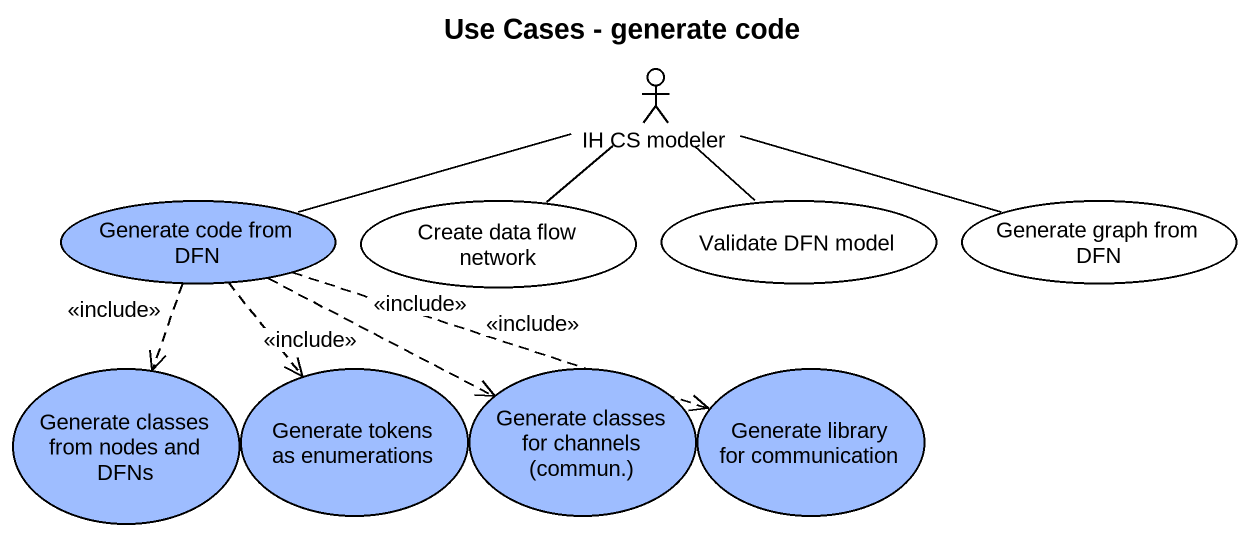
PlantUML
@startuml
title Use Cases - generate code
actor "IH CS modeler" as IH_CS_modeler
usecase "Generate code from DFN" as Generate_code_from_DFN #9EBDFF
usecase "Create data flow network" as Create_data_flow_network #FFFFFF
usecase "Validate DFN model" as Validate_DFN_model #FFFFFF
usecase "Generate graph from DFN" as Generate_graph_from_DFN #FFFFFF
usecase "Generate classes from nodes and DFNs" as Generate_classes_from_nodes #9EBDFF
usecase "Generate tokens as enumerations" as Generate_tokens_as #9EBDFF
usecase "Generate classes for channels (commun.)" as Generate_classes_for #9EBDFF
usecase "Generate library for communication" as Generate_library_for #9EBDFF
IH_CS_modeler -left- Generate_code_from_DFN
IH_CS_modeler -- Create_data_flow_network
IH_CS_modeler -- Validate_DFN_model
Generate_code_from_DFN ..> Generate_classes_from_nodes : <<include>>
Generate_code_from_DFN ..> Generate_tokens_as : <<include>>
Generate_code_from_DFN .right.> Generate_classes_for : <<include>>
Generate_code_from_DFN .right.> Generate_library_for : <<include>>
Generate_graph_from_DFN -left- IH_CS_modeler
@enduml
